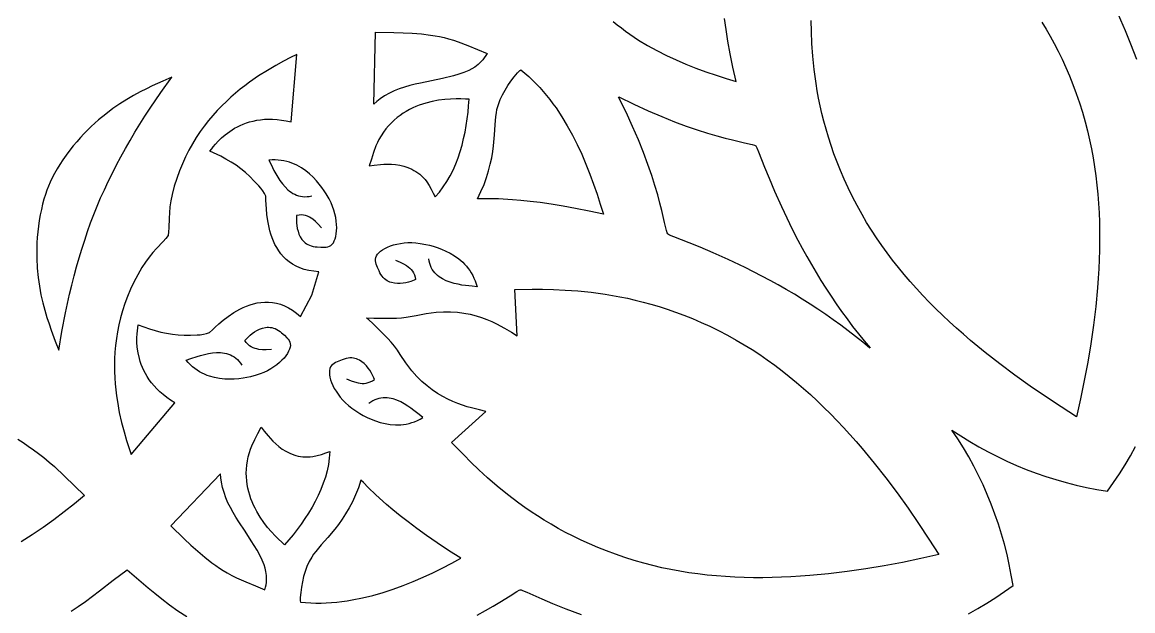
# Model space of a CAD drawing. Extents: x -125 to 125, y -125 to 125.
# Drawn here: x -68.3 to -2.5, y 2.4 to 37.4 of the extents above; entities that cross this region are included whole.
import ezdxf

# ---------------------------------------------------------------- set-up
doc = ezdxf.new("R2010")
doc.units = 0
doc.header["$MEASUREMENT"] = 0
doc.layers.add('LAYER_1', color=18, linetype='CONTINUOUS')
doc.layers.add('LAYER_2', color=150, linetype='CONTINUOUS')

msp = doc.modelspace()

# ---------------------------------------------------------------- linework, layer by layer
at = {"layer": 'LAYER_1'}
for points in [[(-2.209, 41.34), (-2.483, 40.837), (-2.738, 40.392), (-2.97, 40.002), (-3.353, 39.387), (-3.606, 38.983), (-3.675, 38.856), (-3.702, 38.779), (-3.695, 38.732), (-3.67, 38.653), (-3.566, 38.402), (-3.174, 37.509), (-2.901, 36.864), (-2.586, 36.084), (-2.237, 35.167)], [(-33.265, 37.413), (-33.029, 37.214), (-32.787, 37.021), (-32.54, 36.834), (-32.287, 36.652), (-31.768, 36.306), (-31.231, 35.982), (-30.679, 35.677), (-30.113, 35.392), (-29.538, 35.125), (-28.953, 34.875), (-28.363, 34.641), (-27.768, 34.422), (-27.172, 34.217), (-26.576, 34.025), (-25.983, 33.844), (-26.17, 34.691), (-26.33, 35.488), (-26.465, 36.236), (-26.578, 36.935), (-26.669, 37.584)], [(-7.839, 37.367), (-7.593, 36.957), (-7.35, 36.532), (-7.112, 36.093), (-6.878, 35.639), (-6.651, 35.17), (-6.43, 34.685), (-6.216, 34.185), (-6.01, 33.67), (-5.812, 33.138), (-5.624, 32.59), (-5.446, 32.026), (-5.279, 31.445), (-5.141, 30.92), (-5.017, 30.391), (-4.906, 29.859), (-4.807, 29.323), (-4.72, 28.785), (-4.645, 28.243), (-4.581, 27.699), (-4.529, 27.153), (-4.487, 26.605), (-4.456, 26.054), (-4.435, 25.503), (-4.424, 24.949), (-4.422, 24.395), (-4.43, 23.84), (-4.446, 23.284), (-4.472, 22.727), (-4.505, 22.171), (-4.547, 21.614), (-4.652, 20.502), (-4.786, 19.393), (-4.946, 18.289), (-5.129, 17.192), (-5.332, 16.104), (-5.553, 15.026), (-5.79, 13.961), (-6.71, 14.546), (-7.629, 15.15), (-8.542, 15.776), (-9.446, 16.422), (-10.34, 17.089), (-11.218, 17.778), (-12.079, 18.489), (-12.502, 18.853), (-12.919, 19.223), (-13.331, 19.598), (-13.735, 19.98), (-14.133, 20.367), (-14.524, 20.76), (-14.908, 21.159), (-15.283, 21.564), (-15.65, 21.975), (-16.008, 22.392), (-16.357, 22.816), (-16.697, 23.245), (-17.027, 23.681), (-17.346, 24.123), (-17.655, 24.572), (-17.953, 25.027), (-18.239, 25.489), (-18.513, 25.957), (-18.805, 26.486), (-19.078, 27.011), (-19.332, 27.532), (-19.569, 28.047), (-19.788, 28.558), (-19.99, 29.063), (-20.176, 29.561), (-20.347, 30.054), (-20.503, 30.54), (-20.645, 31.019), (-20.774, 31.491), (-20.89, 31.955), (-20.993, 32.411), (-21.085, 32.859), (-21.167, 33.298), (-21.238, 33.728), (-21.352, 34.56), (-21.433, 35.352), (-21.486, 36.101), (-21.517, 36.804), (-21.53, 37.458)], [(-68.576, 12.62), (-68.271, 12.424), (-67.964, 12.218), (-67.656, 12), (-67.347, 11.771), (-67.038, 11.531), (-66.721, 11.269), (-66.412, 10.998), (-65.813, 10.435), (-65.224, 9.86), (-64.63, 9.291), (-65.229, 8.799), (-65.837, 8.317), (-66.456, 7.846), (-67.086, 7.391), (-67.727, 6.953), (-68.38, 6.535)], [(-12.189, 2.276), (-11.645, 2.58), (-11.109, 2.9), (-10.582, 3.235), (-10.065, 3.585), (-9.556, 3.951), (-9.658, 4.569), (-9.777, 5.184), (-9.913, 5.794), (-10.067, 6.399), (-10.237, 6.999), (-10.423, 7.594), (-10.627, 8.182), (-10.846, 8.765), (-11.082, 9.342), (-11.334, 9.911), (-11.602, 10.474), (-11.886, 11.029), (-12.186, 11.576), (-12.501, 12.115), (-12.832, 12.646), (-13.178, 13.168), (-12.656, 12.822), (-12.126, 12.491), (-11.587, 12.176), (-11.039, 11.876), (-10.484, 11.592), (-9.922, 11.324), (-9.352, 11.072), (-8.776, 10.837), (-8.193, 10.617), (-7.604, 10.414), (-7.01, 10.228), (-6.41, 10.058), (-5.805, 9.906), (-5.195, 9.77), (-4.581, 9.652), (-3.963, 9.551), (-3.598, 10.06), (-3.248, 10.579), (-2.913, 11.107), (-2.594, 11.643), (-2.289, 12.187)], [(-65.427, 2.418), (-64.995, 2.703), (-64.572, 3), (-63.745, 3.621), (-62.928, 4.257), (-62.105, 4.885), (-61.536, 4.398), (-60.852, 3.808), (-60.464, 3.484), (-60.043, 3.147), (-59.587, 2.801), (-59.096, 2.451), (-58.568, 2.101)], [(-41.34, 2.194), (-40.837, 2.469), (-40.392, 2.724), (-40.002, 2.956), (-39.387, 3.339), (-38.983, 3.591), (-38.856, 3.661), (-38.779, 3.688), (-38.732, 3.681), (-38.653, 3.655), (-38.402, 3.551), (-37.509, 3.16), (-36.864, 2.886), (-36.084, 2.572), (-35.167, 2.223)]]:
    msp.add_lwpolyline(points, dxfattribs=at)
for points in [[(-47.477, 32.504), (-47.378, 36.768), (-46.285, 36.753), (-45.737, 36.738), (-45.19, 36.71), (-44.645, 36.666), (-44.105, 36.6), (-43.836, 36.558), (-43.569, 36.508), (-43.303, 36.45), (-43.04, 36.383), (-42.747, 36.297), (-42.457, 36.199), (-41.887, 35.979), (-41.32, 35.744), (-40.752, 35.516), (-40.83, 35.379), (-40.914, 35.254), (-41.002, 35.139), (-41.093, 35.034), (-41.281, 34.852), (-41.473, 34.705), (-41.659, 34.588), (-41.834, 34.498), (-42.121, 34.38), (-42.43, 34.274), (-42.745, 34.182), (-43.389, 34.025), (-44.042, 33.89), (-44.694, 33.755), (-45.016, 33.682), (-45.335, 33.601), (-45.648, 33.509), (-45.956, 33.406), (-46.255, 33.286), (-46.546, 33.149), (-46.826, 32.992), (-47.095, 32.812), (-47.288, 32.661)], [(-59.661, 24.705), (-59.8, 24.535), (-59.966, 24.352), (-60.355, 23.936), (-60.568, 23.697), (-60.786, 23.431), (-61.005, 23.137), (-61.219, 22.811), (-61.469, 22.381), (-61.695, 21.951), (-61.897, 21.523), (-62.077, 21.096), (-62.235, 20.671), (-62.373, 20.249), (-62.492, 19.829), (-62.591, 19.413), (-62.674, 19.001), (-62.739, 18.593), (-62.788, 18.19), (-62.823, 17.793), (-62.844, 17.401), (-62.852, 17.015), (-62.848, 16.637), (-62.833, 16.265), (-62.807, 15.902), (-62.773, 15.547), (-62.73, 15.2), (-62.68, 14.863), (-62.563, 14.218), (-62.427, 13.616), (-62.281, 13.06), (-62.133, 12.555), (-61.86, 11.711), (-59.275, 14.776), (-59.519, 14.941), (-59.751, 15.103), (-59.964, 15.271), (-60.16, 15.442), (-60.339, 15.617), (-60.502, 15.795), (-60.651, 15.974), (-60.784, 16.155), (-60.904, 16.338), (-61.011, 16.52), (-61.105, 16.702), (-61.188, 16.884), (-61.26, 17.064), (-61.321, 17.241), (-61.372, 17.416), (-61.449, 17.756), (-61.496, 18.077), (-61.519, 18.376), (-61.522, 18.646), (-61.512, 18.884), (-61.473, 19.242), (-61.448, 19.41), (-61.117, 19.292), (-60.782, 19.179), (-60.443, 19.076), (-60.102, 18.984), (-59.757, 18.909), (-59.411, 18.852), (-59.063, 18.817), (-58.713, 18.807), (-58.332, 18.806), (-57.948, 18.811), (-57.758, 18.825), (-57.572, 18.853), (-57.39, 18.897), (-57.215, 18.962), (-57.039, 19.12), (-56.872, 19.278), (-56.658, 19.471), (-56.401, 19.687), (-56.104, 19.913), (-55.771, 20.136), (-55.592, 20.242), (-55.406, 20.343), (-55.214, 20.436), (-55.014, 20.521), (-54.809, 20.596), (-54.598, 20.658), (-54.383, 20.707), (-54.162, 20.741), (-53.938, 20.759), (-53.71, 20.757), (-53.48, 20.736), (-53.246, 20.694), (-53.011, 20.628), (-52.774, 20.537), (-52.536, 20.421), (-52.297, 20.276), (-52.059, 20.101), (-51.821, 19.896), (-51.142, 21.177), (-50.722, 22.564), (-51.035, 22.587), (-51.327, 22.632), (-51.598, 22.699), (-51.849, 22.784), (-52.081, 22.888), (-52.294, 23.008), (-52.489, 23.143), (-52.667, 23.291), (-52.829, 23.451), (-52.975, 23.622), (-53.107, 23.802), (-53.225, 23.989), (-53.33, 24.182), (-53.422, 24.38), (-53.503, 24.581), (-53.573, 24.784), (-53.633, 24.986), (-53.684, 25.188), (-53.762, 25.58), (-53.813, 25.95), (-53.842, 26.285), (-53.863, 26.803), (-53.867, 26.962), (-53.875, 27.039), (-53.953, 27.209), (-54.051, 27.368), (-54.163, 27.52), (-54.287, 27.664), (-54.555, 27.939), (-54.826, 28.207), (-55.08, 28.448), (-55.35, 28.669), (-55.636, 28.874), (-55.933, 29.064), (-56.239, 29.241), (-56.551, 29.407), (-57.186, 29.715), (-57.084, 29.852), (-56.987, 29.978), (-56.859, 30.132), (-56.698, 30.307), (-56.504, 30.496), (-56.277, 30.692), (-56.017, 30.886), (-55.722, 31.071), (-55.562, 31.159), (-55.393, 31.241), (-55.215, 31.317), (-55.029, 31.387), (-54.833, 31.449), (-54.629, 31.503), (-54.415, 31.547), (-54.192, 31.581), (-53.96, 31.603), (-53.719, 31.613), (-53.469, 31.61), (-53.209, 31.592), (-52.94, 31.56), (-52.661, 31.512), (-52.372, 31.456), (-52.033, 35.45), (-52.403, 35.265), (-52.823, 35.047), (-53.285, 34.795), (-53.781, 34.505), (-54.302, 34.175), (-54.842, 33.802), (-55.115, 33.599), (-55.391, 33.384), (-55.666, 33.157), (-55.941, 32.918), (-56.214, 32.666), (-56.485, 32.401), (-56.752, 32.123), (-57.014, 31.831), (-57.271, 31.525), (-57.521, 31.205), (-57.763, 30.871), (-57.996, 30.521), (-58.22, 30.157), (-58.433, 29.776), (-58.634, 29.38), (-58.823, 28.967), (-58.997, 28.538), (-59.157, 28.092), (-59.301, 27.629), (-59.428, 27.148), (-59.508, 26.766), (-59.561, 26.404), (-59.594, 26.062), (-59.613, 25.741), (-59.63, 25.172), (-59.641, 24.925)], [(-38.75, 34.535), (-38.512, 34.34), (-38.281, 34.136), (-38.057, 33.926), (-37.839, 33.709), (-37.628, 33.485), (-37.423, 33.255), (-37.224, 33.019), (-37.031, 32.777), (-36.844, 32.529), (-36.663, 32.277), (-36.317, 31.757), (-35.992, 31.22), (-35.688, 30.668), (-35.402, 30.103), (-35.135, 29.527), (-34.885, 28.943), (-34.651, 28.353), (-34.432, 27.758), (-34.227, 27.162), (-34.035, 26.566), (-33.854, 25.973), (-34.701, 26.16), (-35.498, 26.32), (-36.247, 26.455), (-36.946, 26.567), (-37.594, 26.659), (-38.193, 26.732), (-38.74, 26.788), (-39.237, 26.83), (-40.075, 26.877), (-40.705, 26.891), (-41.122, 26.887), (-41.325, 26.882), (-41.112, 27.312), (-40.932, 27.734), (-40.782, 28.147), (-40.658, 28.55), (-40.558, 28.941), (-40.478, 29.32), (-40.416, 29.685), (-40.369, 30.035), (-40.307, 30.687), (-40.268, 31.267), (-40.229, 31.767), (-40.201, 31.984), (-40.165, 32.178), (-40.081, 32.479), (-39.971, 32.771), (-39.838, 33.056), (-39.685, 33.333), (-39.516, 33.603), (-39.335, 33.864), (-39.145, 34.118), (-38.948, 34.364), (-38.857, 34.459), (-38.806, 34.501)], [(-66.76, 27.646), (-66.853, 27.404), (-66.944, 27.143), (-67.03, 26.864), (-67.112, 26.568), (-67.187, 26.258), (-67.255, 25.934), (-67.314, 25.599), (-67.364, 25.255), (-67.402, 24.923), (-67.431, 24.598), (-67.45, 24.279), (-67.462, 23.967), (-67.461, 23.361), (-67.432, 22.781), (-67.378, 22.227), (-67.303, 21.7), (-67.21, 21.199), (-67.103, 20.724), (-66.985, 20.276), (-66.859, 19.855), (-66.731, 19.461), (-66.602, 19.095), (-66.358, 18.445), (-66.155, 17.906), (-65.971, 19.016), (-65.758, 20.123), (-65.64, 20.673), (-65.515, 21.221), (-65.383, 21.766), (-65.244, 22.308), (-65.097, 22.846), (-64.944, 23.379), (-64.784, 23.907), (-64.617, 24.429), (-64.444, 24.946), (-64.263, 25.456), (-64.076, 25.958), (-63.882, 26.454), (-63.67, 26.941), (-63.448, 27.429), (-63.215, 27.918), (-62.973, 28.406), (-62.723, 28.894), (-62.463, 29.38), (-62.194, 29.866), (-61.918, 30.349), (-61.634, 30.831), (-61.342, 31.31), (-61.043, 31.786), (-60.737, 32.258), (-60.106, 33.192), (-59.451, 34.107), (-59.975, 33.869), (-60.607, 33.582), (-60.957, 33.414), (-61.327, 33.227), (-61.713, 33.018), (-62.113, 32.784), (-62.525, 32.525), (-62.945, 32.236), (-63.371, 31.916), (-63.801, 31.563), (-64.231, 31.173), (-64.446, 30.964), (-64.66, 30.745), (-64.873, 30.516), (-65.084, 30.277), (-65.294, 30.027), (-65.502, 29.765), (-65.71, 29.486), (-65.905, 29.208), (-66.085, 28.931), (-66.251, 28.658), (-66.402, 28.391), (-66.537, 28.132), (-66.657, 27.883)], [(-32.924, 32.914), (-32.932, 32.941), (-32.041, 32.501), (-31.195, 32.11), (-30.395, 31.765), (-29.642, 31.463), (-28.937, 31.201), (-28.283, 30.976), (-27.68, 30.784), (-27.131, 30.622), (-26.635, 30.487), (-26.196, 30.376), (-25.49, 30.212), (-25.025, 30.104), (-24.887, 30.064), (-24.813, 30.028), (-24.785, 29.99), (-24.747, 29.917), (-24.643, 29.665), (-24.289, 28.757), (-24.026, 28.108), (-23.697, 27.334), (-23.295, 26.438), (-22.813, 25.425), (-22.568, 24.932), (-22.316, 24.442), (-22.056, 23.956), (-21.79, 23.472), (-21.517, 22.992), (-21.236, 22.516), (-20.949, 22.045), (-20.654, 21.578), (-20.352, 21.116), (-20.042, 20.658), (-19.725, 20.207), (-19.401, 19.76), (-19.069, 19.32), (-18.73, 18.886), (-18.383, 18.458), (-18.029, 18.038), (-18.11, 18.1), (-18.048, 18.018), (-18.469, 18.373), (-18.896, 18.72), (-19.33, 19.059), (-19.771, 19.391), (-20.217, 19.715), (-20.669, 20.032), (-21.126, 20.341), (-21.588, 20.644), (-22.055, 20.938), (-22.527, 21.226), (-23.003, 21.507), (-23.482, 21.78), (-23.966, 22.046), (-24.453, 22.305), (-25.435, 22.803), (-26.449, 23.284), (-27.344, 23.687), (-28.118, 24.016), (-28.767, 24.278), (-29.675, 24.632), (-29.927, 24.737), (-30, 24.774), (-30.039, 24.803), (-30.074, 24.877), (-30.115, 25.015), (-30.222, 25.48), (-30.386, 26.186), (-30.497, 26.625), (-30.632, 27.12), (-30.794, 27.67), (-30.986, 28.273), (-31.212, 28.927), (-31.474, 29.632), (-31.775, 30.385), (-32.12, 31.185), (-32.511, 32.031), (-32.951, 32.922)], [(-47.901, 19.834), (-47.459, 19.816), (-47.012, 19.808), (-46.132, 19.811), (-45.836, 19.826), (-45.541, 19.86), (-44.954, 19.964), (-44.367, 20.08), (-44.073, 20.129), (-43.778, 20.165), (-43.335, 20.191), (-42.911, 20.189), (-42.506, 20.16), (-42.12, 20.108), (-41.753, 20.035), (-41.404, 19.946), (-41.075, 19.843), (-40.765, 19.728), (-40.473, 19.605), (-40.201, 19.477), (-39.714, 19.218), (-39.303, 18.973), (-38.97, 18.767), (-39.114, 21.507), (-38.072, 21.521), (-37.469, 21.52), (-36.814, 21.507), (-36.111, 21.476), (-35.362, 21.423), (-34.57, 21.342), (-34.159, 21.289), (-33.739, 21.227), (-33.308, 21.156), (-32.869, 21.075), (-32.421, 20.983), (-31.965, 20.879), (-31.501, 20.764), (-31.029, 20.635), (-30.55, 20.493), (-30.064, 20.337), (-29.572, 20.166), (-29.073, 19.98), (-28.568, 19.777), (-28.058, 19.558), (-27.542, 19.322), (-27.022, 19.068), (-26.497, 18.795), (-25.968, 18.503), (-25.499, 18.228), (-25.038, 17.942), (-24.582, 17.645), (-24.134, 17.336), (-23.691, 17.016), (-23.255, 16.687), (-22.826, 16.347), (-22.402, 15.998), (-21.985, 15.64), (-21.574, 15.273), (-21.169, 14.897), (-20.77, 14.514), (-20.377, 14.123), (-19.989, 13.725), (-19.608, 13.32), (-19.232, 12.909), (-18.863, 12.491), (-18.498, 12.069), (-17.787, 11.207), (-17.098, 10.329), (-16.43, 9.435), (-15.783, 8.53), (-15.157, 7.617), (-14.552, 6.698), (-13.966, 5.778), (-15.03, 5.54), (-16.107, 5.319), (-17.195, 5.115), (-18.291, 4.932), (-19.395, 4.772), (-20.503, 4.638), (-21.615, 4.532), (-22.171, 4.491), (-22.728, 4.457), (-23.284, 4.432), (-23.84, 4.415), (-24.395, 4.408), (-24.95, 4.409), (-25.503, 4.42), (-26.055, 4.441), (-26.605, 4.472), (-27.153, 4.514), (-27.7, 4.567), (-28.243, 4.63), (-28.785, 4.705), (-29.323, 4.792), (-29.859, 4.891), (-30.391, 5.003), (-30.92, 5.127), (-31.445, 5.264), (-32.026, 5.431), (-32.59, 5.61), (-33.138, 5.798), (-33.67, 5.995), (-34.185, 6.201), (-34.685, 6.415), (-35.17, 6.636), (-35.639, 6.864), (-36.093, 7.097), (-36.532, 7.335), (-36.957, 7.578), (-37.367, 7.824), (-37.763, 8.074), (-38.144, 8.325), (-38.512, 8.578), (-38.867, 8.832), (-39.536, 9.34), (-40.153, 9.842), (-40.72, 10.334), (-41.239, 10.809), (-41.711, 11.263), (-42.139, 11.689), (-42.866, 12.436), (-40.826, 14.271), (-41.207, 14.361), (-41.671, 14.478), (-41.928, 14.552), (-42.199, 14.639), (-42.482, 14.741), (-42.775, 14.86), (-43.075, 14.999), (-43.381, 15.159), (-43.691, 15.342), (-44.002, 15.551), (-44.312, 15.787), (-44.618, 16.053), (-44.92, 16.35), (-45.214, 16.682), (-45.398, 16.916), (-45.571, 17.159), (-45.904, 17.656), (-46.071, 17.903), (-46.245, 18.145), (-46.43, 18.377), (-46.629, 18.597), (-47.25, 19.222), (-47.572, 19.533)], [(-56.555, 10.573), (-59.5, 7.488), (-58.716, 6.725), (-58.318, 6.349), (-57.912, 5.981), (-57.496, 5.627), (-57.067, 5.292), (-56.847, 5.132), (-56.623, 4.978), (-56.394, 4.832), (-56.161, 4.692), (-55.892, 4.546), (-55.618, 4.411), (-55.059, 4.163), (-54.493, 3.929), (-53.93, 3.688), (-53.888, 3.84), (-53.859, 3.988), (-53.839, 4.131), (-53.83, 4.27), (-53.835, 4.531), (-53.866, 4.771), (-53.915, 4.985), (-53.975, 5.173), (-54.094, 5.459), (-54.238, 5.753), (-54.396, 6.041), (-54.74, 6.606), (-55.106, 7.164), (-55.472, 7.72), (-55.648, 8), (-55.816, 8.283), (-55.973, 8.569), (-56.117, 8.86), (-56.244, 9.156), (-56.353, 9.458), (-56.44, 9.767), (-56.503, 10.085), (-56.533, 10.328)], [(-51.821, 2.966), (-51.514, 2.936), (-51.207, 2.916), (-50.9, 2.907), (-50.592, 2.906), (-50.285, 2.915), (-49.977, 2.933), (-49.669, 2.959), (-49.362, 2.994), (-49.054, 3.036), (-48.748, 3.087), (-48.136, 3.209), (-47.526, 3.359), (-46.921, 3.535), (-46.319, 3.732), (-45.723, 3.951), (-45.133, 4.187), (-44.55, 4.439), (-43.975, 4.705), (-43.408, 4.981), (-42.851, 5.267), (-42.304, 5.559), (-43.035, 6.025), (-43.712, 6.476), (-44.337, 6.909), (-44.91, 7.324), (-45.434, 7.718), (-45.909, 8.089), (-46.336, 8.437), (-46.716, 8.759), (-47.343, 9.318), (-47.798, 9.753), (-48.09, 10.051), (-48.229, 10.198), (-48.383, 9.744), (-48.555, 9.318), (-48.74, 8.919), (-48.937, 8.547), (-49.143, 8.199), (-49.354, 7.875), (-49.569, 7.574), (-49.783, 7.293), (-50.2, 6.788), (-50.583, 6.35), (-50.909, 5.969), (-51.043, 5.796), (-51.154, 5.633), (-51.307, 5.361), (-51.436, 5.076), (-51.544, 4.78), (-51.632, 4.477), (-51.703, 4.167), (-51.76, 3.854), (-51.804, 3.54), (-51.839, 3.227), (-51.843, 3.095), (-51.835, 3.03)]]:
    msp.add_lwpolyline(points, close=True, dxfattribs=at)
at = {"layer": 'LAYER_2'}
for points in [[(-43.83, 26.999), (-43.579, 27.288), (-43.348, 27.594), (-43.137, 27.915), (-42.945, 28.25), (-42.77, 28.596), (-42.613, 28.954), (-42.472, 29.32), (-42.347, 29.694), (-42.237, 30.075), (-42.141, 30.46), (-42.058, 30.849), (-41.988, 31.239), (-41.93, 31.631), (-41.882, 32.021), (-41.845, 32.409), (-41.817, 32.793), (-42.039, 32.807), (-42.299, 32.817), (-42.592, 32.817), (-42.914, 32.805), (-43.26, 32.777), (-43.623, 32.73), (-44, 32.66), (-44.386, 32.563), (-44.58, 32.503), (-44.774, 32.435), (-44.968, 32.359), (-45.161, 32.275), (-45.353, 32.18), (-45.542, 32.076), (-45.727, 31.962), (-45.91, 31.837), (-46.088, 31.702), (-46.261, 31.554), (-46.429, 31.395), (-46.591, 31.223), (-46.746, 31.038), (-46.894, 30.84), (-47.034, 30.628), (-47.165, 30.402), (-47.257, 30.218), (-47.339, 30.028), (-47.478, 29.638), (-47.604, 29.242), (-47.737, 28.849), (-47.448, 28.885), (-47.077, 28.924), (-46.868, 28.937), (-46.646, 28.942), (-46.415, 28.936), (-46.176, 28.916), (-45.933, 28.88), (-45.688, 28.823), (-45.444, 28.744), (-45.204, 28.639), (-45.086, 28.576), (-44.97, 28.505), (-44.855, 28.427), (-44.744, 28.34), (-44.635, 28.245), (-44.53, 28.141), (-44.428, 28.027), (-44.33, 27.904), (-44.185, 27.684), (-44.06, 27.454), (-43.946, 27.222)], [(-50.084, 11.887), (-50.111, 11.505), (-50.164, 11.125), (-50.242, 10.749), (-50.342, 10.376), (-50.464, 10.008), (-50.605, 9.644), (-50.765, 9.286), (-50.941, 8.933), (-51.132, 8.586), (-51.337, 8.245), (-51.553, 7.912), (-51.78, 7.586), (-52.015, 7.268), (-52.257, 6.958), (-52.505, 6.658), (-52.757, 6.367), (-52.924, 6.513), (-53.115, 6.69), (-53.323, 6.898), (-53.542, 7.134), (-53.766, 7.397), (-53.99, 7.688), (-54.207, 8.005), (-54.411, 8.346), (-54.506, 8.525), (-54.596, 8.71), (-54.679, 8.901), (-54.756, 9.098), (-54.824, 9.3), (-54.884, 9.507), (-54.935, 9.719), (-54.976, 9.936), (-55.006, 10.158), (-55.024, 10.385), (-55.03, 10.616), (-55.023, 10.852), (-55.002, 11.093), (-54.966, 11.337), (-54.915, 11.586), (-54.848, 11.838), (-54.783, 12.034), (-54.706, 12.226), (-54.529, 12.6), (-54.339, 12.969), (-54.155, 13.341), (-53.976, 13.111), (-53.741, 12.822), (-53.602, 12.664), (-53.449, 12.504), (-53.281, 12.345), (-53.098, 12.19), (-52.901, 12.044), (-52.687, 11.911), (-52.459, 11.795), (-52.215, 11.699), (-52.087, 11.66), (-51.955, 11.627), (-51.818, 11.602), (-51.678, 11.585), (-51.534, 11.575), (-51.386, 11.574), (-51.234, 11.582), (-51.077, 11.6), (-50.819, 11.653), (-50.568, 11.728), (-50.323, 11.811)]]:
    msp.add_lwpolyline(points, close=True, dxfattribs=at)
for points in [[(-50.566, 25.156), (-50.776, 25.391), (-50.921, 25.536), (-51.093, 25.679), (-51.189, 25.744), (-51.292, 25.803), (-51.401, 25.852), (-51.517, 25.891), (-51.64, 25.917), (-51.769, 25.929), (-51.905, 25.923), (-52.048, 25.899), (-52.052, 25.8), (-52.054, 25.586), (-52.047, 25.448), (-52.031, 25.295), (-52.005, 25.133), (-51.964, 24.966), (-51.907, 24.798), (-51.831, 24.636), (-51.733, 24.483), (-51.675, 24.412), (-51.611, 24.345), (-51.54, 24.283), (-51.462, 24.226), (-51.376, 24.176), (-51.283, 24.132), (-51.182, 24.095), (-51.072, 24.066), (-50.953, 24.046), (-50.826, 24.034), (-50.614, 24.02), (-50.399, 24.014), (-50.293, 24.022), (-50.192, 24.041), (-50.097, 24.074), (-50.009, 24.124), (-49.936, 24.19), (-49.869, 24.279), (-49.811, 24.387), (-49.762, 24.514), (-49.723, 24.657), (-49.693, 24.816), (-49.675, 24.988), (-49.668, 25.173), (-49.674, 25.367), (-49.693, 25.57), (-49.725, 25.78), (-49.772, 25.995), (-49.834, 26.214), (-49.912, 26.435), (-50.006, 26.656), (-50.118, 26.876), (-50.296, 27.179), (-50.412, 27.36), (-50.548, 27.553), (-50.702, 27.754), (-50.875, 27.959), (-51.067, 28.163), (-51.279, 28.361), (-51.51, 28.549), (-51.762, 28.722), (-52.033, 28.875), (-52.176, 28.942), (-52.324, 29.003), (-52.477, 29.057), (-52.635, 29.103), (-52.798, 29.141), (-52.967, 29.169), (-53.14, 29.188), (-53.319, 29.197), (-53.503, 29.195), (-53.692, 29.182), (-53.562, 28.922), (-53.389, 28.572), (-53.285, 28.376), (-53.168, 28.175), (-53.037, 27.973), (-52.893, 27.776), (-52.733, 27.591), (-52.559, 27.421), (-52.465, 27.344), (-52.368, 27.274), (-52.266, 27.21), (-52.16, 27.154), (-52.05, 27.106), (-51.936, 27.067), (-51.816, 27.038), (-51.693, 27.019), (-51.564, 27.012), (-51.431, 27.016), (-51.293, 27.032), (-51.15, 27.062)], [(-46.19, 23.241), (-45.898, 23.122), (-45.712, 23.034), (-45.52, 22.921), (-45.426, 22.853), (-45.337, 22.776), (-45.253, 22.69), (-45.177, 22.594), (-45.111, 22.487), (-45.056, 22.369), (-45.015, 22.239), (-44.99, 22.096), (-45.081, 22.059), (-45.282, 21.986), (-45.414, 21.945), (-45.563, 21.908), (-45.725, 21.878), (-45.896, 21.86), (-46.072, 21.857), (-46.251, 21.873), (-46.428, 21.914), (-46.514, 21.944), (-46.599, 21.982), (-46.681, 22.028), (-46.761, 22.082), (-46.838, 22.146), (-46.911, 22.218), (-46.98, 22.301), (-47.044, 22.395), (-47.103, 22.499), (-47.157, 22.616), (-47.242, 22.81), (-47.321, 23.011), (-47.349, 23.113), (-47.365, 23.214), (-47.367, 23.315), (-47.349, 23.415), (-47.312, 23.507), (-47.252, 23.599), (-47.169, 23.69), (-47.067, 23.779), (-46.945, 23.865), (-46.806, 23.946), (-46.65, 24.022), (-46.479, 24.091), (-46.294, 24.151), (-46.097, 24.202), (-45.889, 24.243), (-45.671, 24.272), (-45.444, 24.288), (-45.21, 24.289), (-44.97, 24.275), (-44.726, 24.245), (-44.38, 24.18), (-44.171, 24.131), (-43.943, 24.069), (-43.702, 23.992), (-43.45, 23.899), (-43.194, 23.786), (-42.936, 23.654), (-42.681, 23.5), (-42.433, 23.322), (-42.198, 23.119), (-42.086, 23.007), (-41.978, 22.888), (-41.876, 22.762), (-41.779, 22.629), (-41.688, 22.488), (-41.604, 22.339), (-41.528, 22.182), (-41.459, 22.017), (-41.398, 21.843), (-41.347, 21.66), (-41.635, 21.695), (-42.023, 21.739), (-42.242, 21.771), (-42.471, 21.814), (-42.705, 21.868), (-42.939, 21.938), (-43.168, 22.025), (-43.386, 22.132), (-43.49, 22.194), (-43.589, 22.262), (-43.684, 22.336), (-43.772, 22.416), (-43.855, 22.504), (-43.93, 22.599), (-43.998, 22.701), (-44.057, 22.811), (-44.108, 22.929), (-44.149, 23.056), (-44.181, 23.192), (-44.201, 23.336)], [(-53.544, 17.953), (-53.858, 17.935), (-54.064, 17.935), (-54.286, 17.956), (-54.4, 17.978), (-54.514, 18.009), (-54.626, 18.051), (-54.736, 18.105), (-54.841, 18.174), (-54.941, 18.257), (-55.033, 18.357), (-55.117, 18.476), (-55.05, 18.548), (-54.9, 18.701), (-54.797, 18.794), (-54.678, 18.891), (-54.544, 18.987), (-54.398, 19.076), (-54.239, 19.154), (-54.07, 19.215), (-53.893, 19.254), (-53.802, 19.263), (-53.709, 19.265), (-53.615, 19.259), (-53.52, 19.244), (-53.423, 19.219), (-53.326, 19.184), (-53.229, 19.139), (-53.13, 19.081), (-53.032, 19.012), (-52.934, 18.93), (-52.774, 18.79), (-52.618, 18.642), (-52.549, 18.562), (-52.491, 18.477), (-52.447, 18.386), (-52.42, 18.289), (-52.415, 18.19), (-52.43, 18.081), (-52.466, 17.963), (-52.521, 17.839), (-52.594, 17.709), (-52.686, 17.576), (-52.795, 17.442), (-52.92, 17.307), (-53.062, 17.173), (-53.219, 17.043), (-53.39, 16.917), (-53.576, 16.798), (-53.774, 16.687), (-53.985, 16.586), (-54.208, 16.497), (-54.443, 16.42), (-54.783, 16.331), (-54.993, 16.286), (-55.225, 16.245), (-55.477, 16.212), (-55.744, 16.189), (-56.024, 16.181), (-56.314, 16.191), (-56.611, 16.222), (-56.91, 16.277), (-57.21, 16.36), (-57.359, 16.414), (-57.507, 16.475), (-57.653, 16.546), (-57.798, 16.625), (-57.94, 16.714), (-58.079, 16.813), (-58.215, 16.922), (-58.348, 17.042), (-58.476, 17.174), (-58.601, 17.317), (-58.325, 17.409), (-57.955, 17.534), (-57.743, 17.599), (-57.518, 17.658), (-57.283, 17.709), (-57.042, 17.745), (-56.798, 17.764), (-56.554, 17.76), (-56.434, 17.749), (-56.315, 17.73), (-56.198, 17.703), (-56.084, 17.668), (-55.972, 17.624), (-55.863, 17.57), (-55.759, 17.506), (-55.658, 17.432), (-55.562, 17.347), (-55.47, 17.25), (-55.384, 17.14), (-55.304, 17.018)], [(-49.095, 16.213), (-48.804, 16.091), (-48.611, 16.021), (-48.395, 15.965), (-48.28, 15.947), (-48.163, 15.938), (-48.043, 15.94), (-47.921, 15.954), (-47.799, 15.983), (-47.677, 16.028), (-47.556, 16.091), (-47.437, 16.174), (-47.475, 16.264), (-47.565, 16.458), (-47.63, 16.581), (-47.709, 16.712), (-47.803, 16.848), (-47.911, 16.982), (-48.033, 17.108), (-48.171, 17.223), (-48.325, 17.319), (-48.407, 17.359), (-48.494, 17.392), (-48.585, 17.418), (-48.68, 17.436), (-48.779, 17.445), (-48.882, 17.445), (-48.989, 17.436), (-49.101, 17.415), (-49.217, 17.383), (-49.337, 17.339), (-49.534, 17.262), (-49.732, 17.175), (-49.824, 17.123), (-49.907, 17.063), (-49.98, 16.992), (-50.038, 16.91), (-50.076, 16.818), (-50.099, 16.71), (-50.105, 16.588), (-50.096, 16.452), (-50.071, 16.306), (-50.03, 16.15), (-49.973, 15.986), (-49.901, 15.816), (-49.813, 15.643), (-49.709, 15.467), (-49.591, 15.291), (-49.457, 15.117), (-49.308, 14.945), (-49.143, 14.779), (-48.964, 14.619), (-48.769, 14.468), (-48.479, 14.269), (-48.297, 14.156), (-48.092, 14.038), (-47.867, 13.922), (-47.623, 13.811), (-47.362, 13.708), (-47.086, 13.619), (-46.797, 13.548), (-46.496, 13.499), (-46.185, 13.476), (-46.027, 13.476), (-45.867, 13.484), (-45.706, 13.501), (-45.543, 13.527), (-45.379, 13.562), (-45.215, 13.608), (-45.05, 13.665), (-44.884, 13.733), (-44.718, 13.813), (-44.553, 13.906), (-44.781, 14.085), (-45.087, 14.328), (-45.264, 14.46), (-45.456, 14.593), (-45.66, 14.719), (-45.875, 14.835), (-46.098, 14.936), (-46.328, 15.014), (-46.445, 15.044), (-46.564, 15.066), (-46.683, 15.081), (-46.803, 15.086), (-46.923, 15.083), (-47.043, 15.069), (-47.163, 15.044), (-47.283, 15.009), (-47.403, 14.961), (-47.522, 14.901), (-47.639, 14.827), (-47.756, 14.739)]]:
    msp.add_lwpolyline(points, dxfattribs=at)

doc.saveas('drawing.dxf')
